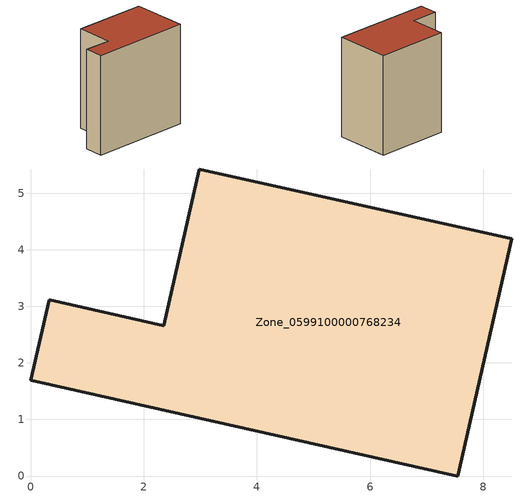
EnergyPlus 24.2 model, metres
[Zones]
Zone_0599100000768234
 floor ground (C_G): 7.55,0 0,1.7 0.33,3.12 2.35,2.66 2.98,5.43 8.51,4.2 z0
 wall outside (C_F): 7.55,0 8.51,4.2 2.98,5.43 2.35,2.66 0.33,3.12 0,1.7 7.55,0 z0:7.71
 roof outside (C_R): 0,1.7 7.55,0 8.51,4.2 2.98,5.43 2.35,2.66 0.33,3.12 z7.71
[BUILDING]
Pand.0599100000768234: North Axis=0; Terrain=City; Loads Convergence Tolerance Value=0.04; Temperature Convergence Tolerance Value=0.4; Solar Distribution=FullExterior; Maximum Number of Warmup Days=25; Minimum Number of Warmup Days=1
[Site:Location]
Rotterdam.The.Hague.AP_ZH_NLD Design_Conditions: Latitude=51.96; Longitude=4.45; Time Zone=1; Elevation=-4.5
[SITE:GROUNDTEMPERATURE:BUILDINGSURFACE]
18, 18, 18, 18, 18, 18, 18, 18, 18, 18, 18, 18
[MATERIAL] Thermal Absorptance=0.9; Solar Absorptance=0.7; Visible Absorptance=0.7
Name | Roughness | Thickness | Conductivity | Density | Specific Heat
G.TI.1946 | MediumSmooth | 0.15 | 1 | 540 | 1210
F.TI.1946 | Rough | 0.3 | 0.857143 | 1920 | 840
R.TI.1946 | MediumRough | 0.2 | 0.1 | 1500 | 1000
[CONSTRUCTION]
C_G: G.TI.1946
C_F: F.TI.1946
C_R: R.TI.1946
[ZONE]
Zone_0599100000768234: Type=1; Multiplier=1; Ceiling Height=Autocalculate; Volume=Autocalculate; Floor Area=autocalculate; Part of Total Floor Area=Yes
[ZONEINFILTRATION:DESIGNFLOWRATE]
Infil_Zone_0599100000768234: Zone or ZoneList or Space or SpaceList=Zone_0599100000768234; Schedule=AlwaysOn; Design Flow Rate Calculation Method=Flow/Area; Flow Rate per Floor Area=0.003; Constant Term Coefficient=1; Temperature Term Coefficient=0; Velocity Term Coefficient=0; Velocity Squared Term Coefficient=0
[HVACTEMPLATE:ZONE:IDEALLOADSAIRSYSTEM]
Zone_0599100000768234: Maximum Heating Supply Air Temperature=50; Minimum Cooling Supply Air Temperature=13; Maximum Heating Supply Air Humidity Ratio=0.0156; Minimum Cooling Supply Air Humidity Ratio=0.0077; Heating Limit=NoLimit; Cooling Limit=NoLimit; Dehumidification Control Type=ConstantSensibleHeatRatio; Cooling Sensible Heat Ratio=0.7; Dehumidification Setpoint=60; Humidification Control Type=None; Humidification Setpoint=30; Outdoor Air Method=None; Outdoor Air Flow Rate per Person=0.00944; Outdoor Air Flow Rate per Zone Floor Area=0; Outdoor Air Flow Rate per Zone=0; Demand Controlled Ventilation Type=None; Outdoor Air Economizer Type=NoEconomizer; Heat Recovery Type=None; Sensible Heat Recovery Effectiveness=0.7; Latent Heat Recovery Effectiveness=0.65
[ZONECONTROL:THERMOSTAT]
ThermostatControl_Zone_0599100000768234: Zone or ZoneList=Zone_0599100000768234; Control Type Schedule=DualSetpointControlType; Control 1=Thermostat_Zone_0599100000768234; Temperature Difference Between Cutout And Setpoint=0
[THERMOSTATSETPOINT:DUALSETPOINT]
Thermostat_Zone_0599100000768234: Heating Setpoint Temperature Schedule=HeatingSetpoint_Zone_0599100000768234; Cooling Setpoint Temperature Schedule=CoolingSetpoint_Zone_0599100000768234
[SCHEDULE:COMPACT]
HeatingSetpoint_Zone_0599100000768234: Through: 12/31, For: AllDays, Until: 24:00, 21
CoolingSetpoint_Zone_0599100000768234: Through: 12/31, For: AllDays, Until: 24:00, 24
DualSetpointControlType: Through: 12/31, For: AllDays, Until: 24:00, 4
AlwaysOn: Through: 12/31, For: AllDays, Until: 24:00, 1
